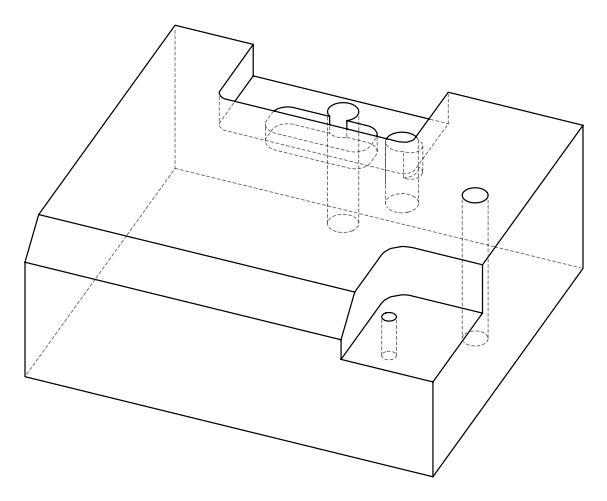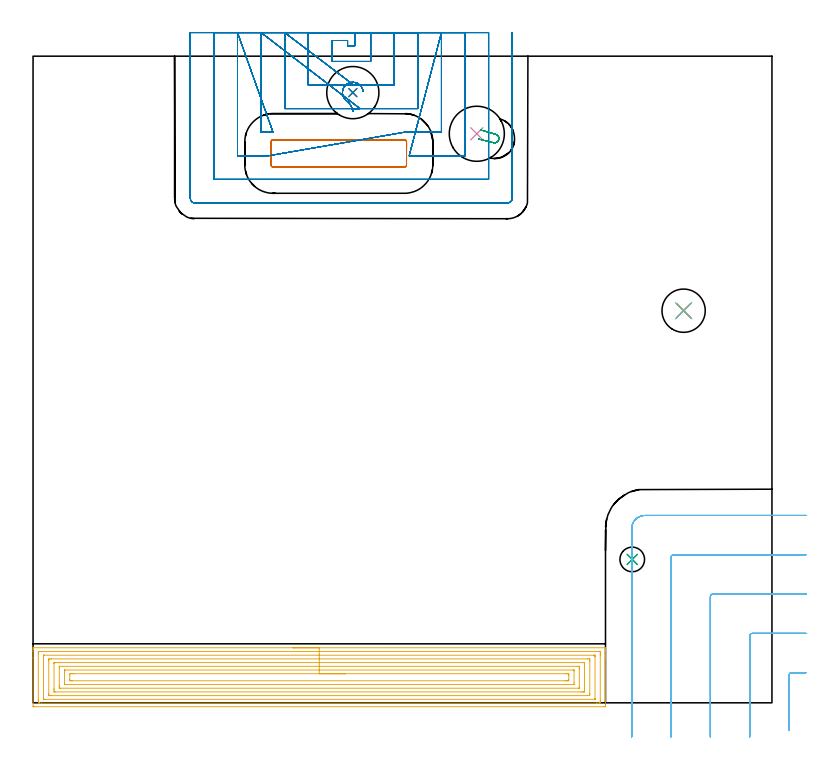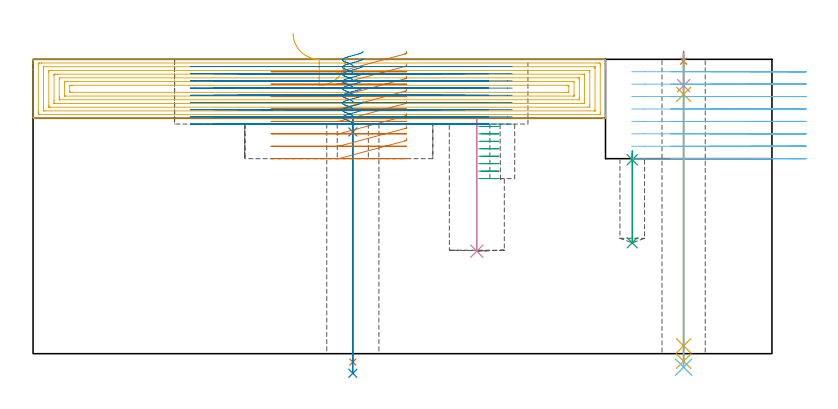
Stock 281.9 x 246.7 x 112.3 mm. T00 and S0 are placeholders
(PLAN: 15 operations, 10 tool changes, 60 min)
(1 SPOT_DRILL | STEP1HOLE | NXT0321_9005460120000 | 0.03 min | 3 mm3)
(2 SPOT_DRILL_1 | STEP1HOLE_1 | NXT0321_9005460120000 | 0.05 min | 2972 mm3)
(3 SPOT_DRILL_2 | STEP1POCKET | NXT0321_9005460120000 | 0.04 min | 4170 mm3)
(4 DRILL_BLIND_HOLE_INTO_CENTER | STEP1HOLE | NXT0301_038 | 0.05 min | 321 mm3)
(5 GUN_DRILL_THROUGH_HOLE | STEP1HOLE | UGT0307_002 | 0.54 min | 2895 mm3)
(6 SPADE_DRILL_TO_ENLARGE_THROUGH_HOLE | STEP1HOLE | UGT0306_007 | 0.48 min | 20770 mm3)
(7 DRILL_THROUGH_HOLE_INTO_CENTER | STEP1HOLE_1 | NXT0301_065 | 0.38 min | 5931 mm3)
(8 DRILL_TO_ENLARGE_THROUGH_HOLE | STEP1HOLE_1 | UGT0301_265 | 0.39 min | 25999 mm3)
(9 DRILL_BLIND_HOLE_INTO_CENTER_1 | STEP1POCKET | NXT0301_065 | 0.15 min | 2188 mm3)
(10 INDEXABLE_INSERT_DRILL_BLIND_HOLE_FROM_SOLID | STEP1POCKET_1 | NXT0302_013 | 0.21 min | 25252 mm3)
(11 AREA_MILL | FG_CHAMFER_SURFACE | UGT0205_001 | 14.4 min | 57336 mm3)
(12 MILL_CORNER_NOTCH_RECTANGULAR | CORNER_NOTCH_RECTANGULAR | UGT0201_094 | Follow Part, ap 5, ae 75% | 8.18 min | 188044 mm3)
(13 MILL_RECTANGULAR_POCKET | POCKET_RECTANGULAR_STRAIGHT | UGT0201_094 | Follow Part, ap 5, ae 75% | 2.96 min | 78240 mm3)
(14 MILL_SLOT | SLOT_PARTIAL_RECTANGULAR | NXT0201_011 | Follow Part, ap 3, ae 75% | 31.76 min | 138575 mm3)
(15 MILL_SLOT_ROUND_PART | SLOT_PARTIAL_ROUND | NXT0201_011 | Follow Part, ap 3, ae 75% | 0.38 min | 1143 mm3)
(TOOL NXT0321_9005460120000 | NC Spot Drill, 142deg, 12mm, Carbide, Uncoated | D12 PA142 FL30 Z2)
(TOOL NXT0301_038 | Carbide Drill 6.7mm [860.1-0670-034A1-MM 2214] | D6.7 PA140 FL53 Z2)
(TOOL UGT0307_002 | Gun Drill 6 mm | D6 PA130 FL24 Z1)
(TOOL UGT0306_007 | Spade Drill 16.5mm | D16.5 PA132 FL10 Z2)
(TOOL NXT0301_065 | Carbide Drill 9.4mm [860.1-0940-075A1-MM 2214] | D9.4 PA140 FL98 Z2)
(TOOL UGT0301_265 | Twist Drill 19.9 mm | D19.9 PA118 FL140 Z2)
(TOOL NXT0302_013 | Index. Insert Drill 21mm [880-D2100L25-05] | D21 PA176 FL105 Z2)
(TOOL UGT0205_001 | Chamfer Mill 20 x 3 x 45 deg. | D20 FL50 Z2)
(TOOL UGT0201_094 | End mill 20 mm | D20 FL38 Z4)
(TOOL NXT0201_011 | ENDMILL 12mm [2P460-1200-NA 1630] | D12 FL38 Z6)
(OP 1 SPOT_DRILL)
G17 G21 G94 G90
T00 M6
G54
G17 G0 G90 X248.2 Y149.6 S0 M3
G43 Z122.3 H0
G94 G81 G98 Z111.581 F250. R115.3
G80
M5
M2
(OP 2 SPOT_DRILL_1)
G17 G21 G94 G90
T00 M6
G54
G17 G0 G90 X122. Y232.8 S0 M3
G43 Z122.3 H0
G94 G81 G98 Z84.6 F250. R90.6
G80
M5
M2
(OP 3 SPOT_DRILL_2)
G17 G21 G94 G90
T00 M6
G54
G17 G0 G90 X228.6 Y54.7 S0 M3
G43 Z122.3 H0
G94 G81 G98 Z73.987 F250. R77.4
G80
M5
M2
(OP 4 DRILL_BLIND_HOLE_INTO_CENTER)
G17 G21 G94 G90
T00 M6
G54
G17 G0 G90 X248.2 Y149.6 S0 M3
G43 Z122.3 H1
G94 G81 G98 Z102.25 F250. R114.3
G80
M5
M2
(OP 5 GUN_DRILL_THROUGH_HOLE)
G17 G21 G94 G90
T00 M6
G54
G17 G0 G90 X248.2 Y149.6 M8
G43 Z122.3 H0
Z112.109
S716 M3
G94 G1 Z98.943 F125. M26
G4 X.084
Z3. F250.
G4 X.084
Z-2.899 F125.
G4 X.084
M5
M9
G0 Z112.109
Z122.3
M2
(OP 6 SPADE_DRILL_TO_ENLARGE_THROUGH_HOLE)
G17 G21 G94 G90
T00 M6
G54
G17 G0 G90 X248.2 Y149.6 S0 M3
G43 Z122.3 H0
G94 G73 G98 Z-5.173 F250. Q14.684 R114.3
G80
M5
M2
(OP 7 DRILL_THROUGH_HOLE_INTO_CENTER)
G17 G21 G94 G90
T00 M6
G54
G17 G0 G90 X122. Y232.8 S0 M3
G43 Z122.3 H1
G94 G73 G98 Z-3.211 F250. Q9.081 R89.6
G80
M5
M2
(OP 8 DRILL_TO_ENLARGE_THROUGH_HOLE)
G17 G21 G94 G90
T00 M6
G54
G17 G0 G90 X122. Y232.8 S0 M3
G43 Z122.3 H0
G94 G73 G98 Z-7.479 F250. Q19.016 R89.6
G80
M5
M2
(OP 9 DRILL_BLIND_HOLE_INTO_CENTER_1)
G17 G21 G94 G90
T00 M6
G54
G17 G0 G90 X228.6 Y54.7 S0 M3
G43 Z122.3 H1
G94 G81 G98 Z42.3 F250. R76.4
G80
M5
M2
(OP 10 INDEXABLE_INSERT_DRILL_BLIND_HOLE_FROM_SOLID)
G17 G21 G94 G90
T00 M6
G54
G17 G0 G90 X169.3 Y217.1 S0 M3
G43 Z122.3 H1
G94 G81 G98 Z39.1 F250. R89.6
G80
M5
M2
(OP 11 AREA_MILL)
G17 G21 G94 G90
T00 M6
G54
G17 G0 G90 X99.2 Y21. S1061 M3
G43 Z122.3 H0
G94 G1 X99.238 Z121.428 F250.
X99.352 Z120.563
X99.541 Z119.712
X99.803 Z118.88
X100.137 Z118.074
X100.54 Z117.3
X101.008 Z116.564
X101.54 Z115.872
X102.129 Z115.229
X102.772 Z114.639
X103.464 Z114.108
X104.2 Z113.64
X104.974 Z113.237
X105.78 Z112.903
X106.612 Z112.641
X107.463 Z112.452
X108.328 Z112.338
X109.2 Z112.3
X218.225
X218.39 Y20.997 Z112.288
X218.393 Y20.953 Z112.244
X218.4 Y20.552 Z111.852
Y20.238 Z111.538
Y19.539 Z110.835
Y18.3 Z109.597
Y17.76 Z109.054
Y17.14 Z108.435
Y-0.659 Z90.638
X218.398 Y-0.93 Z90.368
X218.392 Y-1.492 Z89.806
X218.345 Y-1.494 Z89.804
X217.778 Y-1.5 Z89.8
X0.622
X0.298 Y-1.497 Z89.802
X0.01 Y-1.492 Z89.806
X0. Y-1.2 Z90.098
Y17.14 Z108.435
Y19.539 Z110.835
Y20.238 Z111.538
Y20.552 Z111.852
X0.007 Y20.953 Z112.244
X0.01 Y21.004 Z112.295
X0.172 Y21. Z112.3
X109.2
Y19.586 Z110.886
X215.097
X215.947 Y19.583 Z110.883
X215.991 Y19.58 Z110.88
X216.39 Y19.539 Z110.839
X216.397 Y19.135 Z110.435
X216.399 Y18.65 Z109.95
X216.4 Y18.242 Z109.542
X216.399 Y0.85 Z92.15
X216.398 Y0.445 Z91.745
X216.39 Y-0.04 Z91.26
X216.031 Y-0.08 Z91.22
X215.991 Y-0.082 Z91.218
X215.143 Y-0.086 Z91.214
X215.097
X3.303
X2.453 Y-0.083 Z91.217
X2.409 Y-0.08 Z91.22
X2.01 Y-0.04 Z91.26
X2.003 Y0.365 Z91.665
X2.001 Y0.85 Z92.15
X2. Y1.258 Z92.558
X2.001 Y18.65 Z109.95
X2.002 Y19.055 Z110.355
X2.01 Y19.539 Z110.839
X2.369 Y19.58 Z110.88
X2.409 Y19.582 Z110.882
X3.257 Y19.586 Z110.886
X3.303
X109.2
Y18.171 Z109.471
X213.79
X214.203 Y18.169 Z109.469
X214.34 Y18.167 Z109.467
X214.382 Y18.165 Z109.465
X214.39 Y18.086 Z109.386
X214.395 Y17.955 Z109.255
X214.399 Y17.76 Z109.06
X214.4 Y17.564 Z108.864
Y1.74 Z93.04
X214.399 Y1.546 Z92.846
X214.391 Y1.349 Z92.649
X214.388 Y1.334 Z92.634
X214.382 Y1.332 Z92.632
X214.358 Y1.33 Z92.63
X214.307 Y1.329 Z92.629
X214.203
X4.61
X4.197 Y1.331 Z92.631
X4.059 Y1.333 Z92.633
X4.018 Y1.335 Z92.635
X4.01 Y1.414 Z92.714
X4.005 Y1.545 Z92.845
X4.001 Y1.74 Z93.04
X4. Y1.936 Z93.236
Y17.76 Z109.06
X4.001 Y17.954 Z109.254
X4.009 Y18.151 Z109.451
X4.012 Y18.166 Z109.466
X4.017 Y18.168 Z109.468
X4.042 Y18.17 Z109.47
X4.093 Y18.171 Z109.471
X4.197
X109.2
Y16.757 Z108.057
X211.635
X212.325 Y16.755 Z108.055
X212.363 Y16.753 Z108.053
X212.382 Y16.751 Z108.051
X212.39 Y16.741 Z108.041
X212.394 Y16.636 Z107.936
X212.397 Y16.423 Z107.723
X212.4 Y15.996 Z107.296
Y3.536 Z94.836
X212.397 Y3.083 Z94.383
X212.393 Y2.865 Z94.165
X212.39 Y2.761 Z94.061
X212.297 Y2.749 Z94.049
X211.522 Y2.743 Z94.043
X211.409
X6.765
X6.075 Y2.745 Z94.045
X6.036 Y2.747 Z94.047
X6.018 Y2.749 Z94.049
X6.01 Y2.759 Z94.059
X6.006 Y2.864 Z94.164
X6.002 Y3.077 Z94.377
X6. Y3.504 Z94.804
Y15.964 Z107.264
X6.003 Y16.417 Z107.717
X6.007 Y16.635 Z107.935
X6.01 Y16.739 Z108.039
X6.103 Y16.751 Z108.051
X6.878 Y16.756 Z108.056
X6.991 Y16.757 Z108.057
X109.2
Y15.343 Z106.643
X209.735 Y15.342 Z106.642
X210.378 Y15.339 Z106.639
X210.384 Y15.337 Z106.637
X210.394 Y15.323 Z106.623
X210.397 Y15.09 Z106.39
X210.4 Y14.428 Z105.728
Y14.2 Z105.5
Y4.638 Z95.938
X210.397 Y4.41 Z95.71
X210.393 Y4.245 Z95.545
X210.39 Y4.169 Z95.469
X210.243 Y4.164 Z95.464
X209.987 Y4.159 Z95.459
X209.735 Y4.158 Z95.458
X209.096 Y4.157 Z95.457
X8.665
X8.022 Y4.161 Z95.461
X8.016 Y4.163 Z95.463
X8.006 Y4.177 Z95.477
X8.003 Y4.41 Z95.71
X8. Y5.072 Z96.372
Y5.3 Z96.6
Y14.862 Z106.162
X8.003 Y15.09 Z106.39
X8.007 Y15.255 Z106.555
X8.01 Y15.331 Z106.631
X8.157 Y15.336 Z106.636
X8.413 Y15.341 Z106.641
X8.665 Y15.342 Z106.642
X9.304 Y15.343 Z106.643
X109.2
Y13.929 Z105.229
X207.948 Y13.928 Z105.228
X208.222 Y13.927 Z105.227
X208.33 Y13.924 Z105.224
X208.379 Y13.922 Z105.222
X208.39 Y13.899 Z105.199
X208.397 Y13.753 Z105.053
X208.399 Y13.31 Z104.61
X208.4 Y12.86 Z104.16
X208.399 Y6.19 Z97.49
X208.397 Y5.743 Z97.043
X208.39 Y5.591 Z96.891
X208.386 Y5.577 Z96.877
X208.374 Y5.575 Z96.875
X208.336 Y5.573 Z96.873
X208.259 Y5.572 Z96.872
X10.452
X10.179 Y5.573 Z96.873
X10.07 Y5.575 Z96.875
X10.021 Y5.578 Z96.878
X10.01 Y5.601 Z96.901
X10.003 Y5.747 Z97.047
X10.001 Y6.19 Z97.49
X10. Y6.64 Z97.94
X10.001 Y13.31 Z104.61
X10.003 Y13.757 Z105.057
X10.01 Y13.909 Z105.209
X10.014 Y13.923 Z105.223
X10.026 Y13.925 Z105.225
X10.064 Y13.927 Z105.227
X10.141 Y13.928 Z105.228
X109.2 Y13.929 Z105.229
Y12.515 Z103.815
X206.066 Y12.514 Z103.814
X206.16 Y12.512 Z103.812
X206.255 Y12.508 Z103.808
X206.39 Y12.493 Z103.793
X206.393 Y12.42 Z103.72
X206.399 Y12.183 Z103.483
X206.4 Y7.732 Z99.032
X206.397 Y7.08 Z98.38
X206.394 Y7.021 Z98.321
X206.391 Y6.997 Z98.297
X206.349 Y6.992 Z98.292
X206.254 Y6.987 Z98.287
X206.16 Y6.986 Z98.286
X12.334
X12.24 Y6.988 Z98.288
X12.145 Y6.992 Z98.292
X12.01 Y7.007 Z98.307
X12.007 Y7.08 Z98.38
X12.001 Y7.317 Z98.617
X12. Y11.768 Z103.068
X12.003 Y12.42 Z103.72
X12.006 Y12.479 Z103.779
X12.009 Y12.503 Z103.803
X12.051 Y12.508 Z103.808
X12.146 Y12.513 Z103.813
X12.24 Y12.514 Z103.814
X109.2 Y12.515 Z103.815
Y11.1 Z102.4
X203.48
X203.912 Y11.099 Z102.399
X204.373 Y11.093 Z102.393
X204.399 Y10.64 Z101.94
X204.4 Y10.613 Z101.913
X204.399 Y8.834 Z100.134
X204.373 Y8.407 Z99.707
X203.94 Y8.401 Z99.701
X203.48 Y8.4 Z99.7
X203.048
X14.92
X14.488 Y8.401 Z99.701
X14.027 Y8.406 Z99.706
X14.001 Y8.86 Z100.16
X14. Y8.887 Z100.187
X14.001 Y10.666 Z101.966
X14.027 Y11.093 Z102.393
X14.46 Y11.099 Z102.399
X14.92 Y11.1 Z102.4
X15.352
X109.2
X110.072 Z102.438
X110.936 Z102.552
X111.788 Z102.741
X112.62 Z103.003
X113.426 Z103.337
X114.2 Z103.74
X114.936 Z104.209
X115.628 Z104.74
X116.271 Z105.329
X116.86 Z105.973
X117.391 Z106.665
X117.86 Z107.4
X118.263 Z108.174
X118.597 Z108.98
X118.859 Z109.812
X119.048 Z110.664
X119.162 Z111.529
X119.2 Z112.4
G0 Z122.3
M5
M2
(OP 12 MILL_CORNER_NOTCH_RECTANGULAR)
G17 G21 G94 G90
T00 M6
G54
G17 G0 G90 X294.9 Y11.5 S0 M3
G43 Z122.3 H0
Z107.562
G94 G1 X291.9 F250.
X289.395 F500.
G3 X288.4 Y10.505 R1.
G1 Y-7.599
Y-10.599 F250.
G0 Z122.3
X294.9 Y26.5
Z107.562
G1 X291.9
X274.395 F500.
G3 X273.4 Y25.505 R1.
G1 Y-10.
Y-13. F250.
G0 Z122.3
X294.9 Y41.5
Z107.562
G1 X291.9
X259.396 F500.
G3 X258.4 Y40.504 R1.
G1 Y-10.
Y-13. F250.
G0 Z122.3
X294.9 Y56.5
Z107.562
G1 X291.9
X244.396 F500.
G3 X243.4 Y55.504 R1.
G1 Y-10.
Y-13. F250.
G0 Z122.3
X294.9 Y71.5
Z107.562
G1 X291.9
X233.4 F500.
G3 X228.4 Y66.5 R5.
G1 Y-10.
Y-13. F250.
G0 Z122.3
X294.9 Y11.5
Z102.825
G1 X291.9
X289.395 F500.
G3 X288.4 Y10.505 R1.
G1 Y-7.599
Y-10.599 F250.
G0 Z122.3
X294.9 Y26.5
Z102.825
G1 X291.9
X274.395 F500.
G3 X273.4 Y25.505 R1.
G1 Y-10.
Y-13. F250.
G0 Z122.3
X294.9 Y41.5
Z102.825
G1 X291.9
X259.396 F500.
G3 X258.4 Y40.504 R1.
G1 Y-10.
Y-13. F250.
G0 Z122.3
X294.9 Y56.5
Z102.825
G1 X291.9
X244.396 F500.
G3 X243.4 Y55.504 R1.
G1 Y-10.
Y-13. F250.
G0 Z122.3
X294.9 Y71.5
Z102.825
G1 X291.9
X233.4 F500.
G3 X228.4 Y66.5 R5.
G1 Y-10.
Y-13. F250.
G0 Z122.3
X294.9 Y11.5
Z98.087
G1 X291.9
X289.395 F500.
G3 X288.4 Y10.505 R1.
G1 Y-7.599
Y-10.599 F250.
G0 Z122.3
X294.9 Y26.5
Z98.087
G1 X291.9
X274.395 F500.
G3 X273.4 Y25.505 R1.
G1 Y-10.
Y-13. F250.
G0 Z122.3
X294.9 Y41.5
Z98.087
G1 X291.9
X259.396 F500.
G3 X258.4 Y40.504 R1.
G1 Y-10.
Y-13. F250.
G0 Z122.3
X294.9 Y56.5
Z98.087
G1 X291.9
X244.396 F500.
G3 X243.4 Y55.504 R1.
G1 Y-10.
Y-13. F250.
G0 Z122.3
X294.9 Y71.5
Z98.087
G1 X291.9
X233.4 F500.
G3 X228.4 Y66.5 R5.
G1 Y-10.
Y-13. F250.
G0 Z122.3
X294.9 Y11.5
Z93.35
G1 X291.9
X289.395 F500.
G3 X288.4 Y10.505 R1.
G1 Y-7.599
Y-10.599 F250.
G0 Z122.3
X294.9 Y26.5
Z93.35
G1 X291.9
X274.395 F500.
G3 X273.4 Y25.505 R1.
G1 Y-10.
Y-13. F250.
G0 Z122.3
X294.9 Y41.5
Z93.35
G1 X291.9
X259.396 F500.
G3 X258.4 Y40.504 R1.
G1 Y-10.
Y-13. F250.
G0 Z122.3
X294.9 Y56.5
Z93.35
G1 X291.9
X244.396 F500.
G3 X243.4 Y55.504 R1.
G1 Y-10.
Y-13. F250.
G0 Z122.3
X294.9 Y71.5
Z93.35
G1 X291.9
X233.4 F500.
G3 X228.4 Y66.5 R5.
G1 Y-10.
Y-13. F250.
G0 Z122.3
X294.9 Y11.5
Z88.612
G1 X291.9
X289.395 F500.
G3 X288.4 Y10.505 R1.
G1 Y-7.599
Y-10.599 F250.
G0 Z122.3
X294.9 Y26.5
Z88.612
G1 X291.9
X274.395 F500.
G3 X273.4 Y25.505 R1.
G1 Y-10.
Y-13. F250.
G0 Z122.3
X294.9 Y41.5
Z88.612
G1 X291.9
X259.396 F500.
G3 X258.4 Y40.504 R1.
G1 Y-10.
Y-13. F250.
G0 Z122.3
X294.9 Y56.5
Z88.612
G1 X291.9
X244.396 F500.
G3 X243.4 Y55.504 R1.
G1 Y-10.
Y-13. F250.
G0 Z122.3
X294.9 Y71.5
Z88.612
G1 X291.9
X233.4 F500.
G3 X228.4 Y66.5 R5.
G1 Y-10.
Y-13. F250.
G0 Z122.3
X294.9 Y11.5
Z83.875
G1 X291.9
X289.395 F500.
G3 X288.4 Y10.505 R1.
G1 Y-7.599
Y-10.599 F250.
G0 Z122.3
X294.9 Y26.5
Z83.875
G1 X291.9
X274.395 F500.
G3 X273.4 Y25.505 R1.
G1 Y-10.
Y-13. F250.
G0 Z122.3
X294.9 Y41.5
Z83.875
G1 X291.9
X259.396 F500.
G3 X258.4 Y40.504 R1.
G1 Y-10.
Y-13. F250.
G0 Z122.3
X294.9 Y56.5
Z83.875
G1 X291.9
X244.396 F500.
G3 X243.4 Y55.504 R1.
G1 Y-10.
Y-13. F250.
G0 Z122.3
X294.9 Y71.5
Z83.875
G1 X291.9
X233.4 F500.
G3 X228.4 Y66.5 R5.
G1 Y-10.
Y-13. F250.
G0 Z122.3
X294.9 Y11.5
Z79.137
G1 X291.9
X289.395 F500.
G3 X288.4 Y10.505 R1.
G1 Y-7.599
Y-10.599 F250.
G0 Z122.3
X294.9 Y26.5
Z79.137
G1 X291.9
X274.395 F500.
G3 X273.4 Y25.505 R1.
G1 Y-10.
Y-13. F250.
G0 Z122.3
X294.9 Y41.5
Z79.137
G1 X291.9
X259.396 F500.
G3 X258.4 Y40.504 R1.
G1 Y-10.
Y-13. F250.
G0 Z122.3
X294.9 Y56.5
Z79.137
G1 X291.9
X244.396 F500.
G3 X243.4 Y55.504 R1.
G1 Y-10.
Y-13. F250.
G0 Z122.3
X294.9 Y71.5
Z79.137
G1 X291.9
X233.4 F500.
G3 X228.4 Y66.5 R5.
G1 Y-10.
Y-13. F250.
G0 Z122.3
X294.9 Y11.5
Z74.4
G1 X291.9
X289.395 F500.
G3 X288.4 Y10.505 R1.
G1 Y-7.599
Y-10.599 F250.
G0 Z122.3
X294.9 Y26.5
Z74.4
G1 X291.9
X274.395 F500.
G3 X273.4 Y25.505 R1.
G1 Y-10.
Y-13. F250.
G0 Z122.3
X294.9 Y41.5
Z74.4
G1 X291.9
X259.396 F500.
G3 X258.4 Y40.504 R1.
G1 Y-10.
Y-13. F250.
G0 Z122.3
X294.9 Y56.5
Z74.4
G1 X291.9
X244.396 F500.
G3 X243.4 Y55.504 R1.
G1 Y-10.
Y-13. F250.
G0 Z122.3
X294.9 Y71.5
Z74.4
G1 X291.9
X233.4 F500.
G3 X228.4 Y66.5 R5.
G1 Y-10.
Y-13. F250.
G0 Z122.3
M5
M2
(OP 13 MILL_RECTANGULAR_POCKET)
G17 G21 G94 G90
T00 M6
G54
G17 G0 G90 X142.5 Y211.437 S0 M3
G43 Z122.3 H0
Z115.3
G94 G1 Y214. Z114.613 F250.
Y214.127 Z114.579
X142.379 Y214.441 Z114.489
X142.141 Y214.679 Z114.399
X141.827 Y214.8 Z114.309
X116.65 Z107.562
X91.6 F500.
G3 X90.8 Y214. R0.8
G1 Y205.2
G3 X91.6 Y204.4 R0.8
G1 X141.7
G3 X142.5 Y205.2 R0.8
G1 Y214.
G3 X141.7 Y214.8 R0.8
G1 X127.915
X116.65
X115.65
G0 X142.5 Y211.437 Z110.562
G1 Y214. Z109.876 F250.
Y214.127 Z109.842
X142.379 Y214.441 Z109.751
X142.141 Y214.679 Z109.661
X141.827 Y214.8 Z109.571
X116.65 Z102.825
X91.6 F500.
G3 X90.8 Y214. R0.8
G1 Y205.2
G3 X91.6 Y204.4 R0.8
G1 X141.7
G3 X142.5 Y205.2 R0.8
G1 Y214.
G3 X141.7 Y214.8 R0.8
G1 X127.915
X116.65
X115.65
G0 X142.5 Y211.437 Z105.825
G1 Y214. Z105.138 F250.
Y214.127 Z105.104
X142.379 Y214.441 Z105.014
X142.141 Y214.679 Z104.924
X141.827 Y214.8 Z104.834
X116.65 Z98.087
X91.6 F500.
G3 X90.8 Y214. R0.8
G1 Y205.2
G3 X91.6 Y204.4 R0.8
G1 X141.7
G3 X142.5 Y205.2 R0.8
G1 Y214.
G3 X141.7 Y214.8 R0.8
G1 X127.915
X116.65
X115.65
G0 X142.5 Y211.437 Z101.087
G1 Y214. Z100.401 F250.
Y214.127 Z100.367
X142.379 Y214.441 Z100.277
X142.141 Y214.679 Z100.186
X141.827 Y214.8 Z100.096
X116.65 Z93.35
X91.6 F500.
G3 X90.8 Y214. R0.8
G1 Y205.2
G3 X91.6 Y204.4 R0.8
G1 X141.7
G3 X142.5 Y205.2 R0.8
G1 Y214.
G3 X141.7 Y214.8 R0.8
G1 X116.65
X115.65
G0 X142.5 Y211.437 Z96.35
G1 Y214. Z95.663 F250.
Y214.127 Z95.629
X142.379 Y214.441 Z95.539
X142.141 Y214.679 Z95.449
X141.827 Y214.8 Z95.359
X116.65 Z88.612
X91.6 F500.
G3 X90.8 Y214. R0.8
G1 Y205.2
G3 X91.6 Y204.4 R0.8
G1 X141.7
G3 X142.5 Y205.2 R0.8
G1 Y214.
G3 X141.7 Y214.8 R0.8
G1 X127.915
X116.65
X115.65
G0 X142.5 Y211.437 Z91.612
G1 Y214. Z90.926 F250.
Y214.127 Z90.892
X142.379 Y214.441 Z90.802
X142.141 Y214.679 Z90.711
X141.827 Y214.8 Z90.621
X116.65 Z83.875
X91.6 F500.
G3 X90.8 Y214. R0.8
G1 Y205.2
G3 X91.6 Y204.4 R0.8
G1 X141.7
G3 X142.5 Y205.2 R0.8
G1 Y214.
G3 X141.7 Y214.8 R0.8
G1 X127.915
X116.65
X115.65
G0 X142.5 Y211.437 Z86.875
G1 Y214. Z86.188 F250.
Y214.127 Z86.154
X142.379 Y214.441 Z86.064
X142.141 Y214.679 Z85.974
X141.827 Y214.8 Z85.884
X116.65 Z79.137
X91.6 F500.
G3 X90.8 Y214. R0.8
G1 Y205.2
G3 X91.6 Y204.4 R0.8
G1 X141.7
G3 X142.5 Y205.2 R0.8
G1 Y214.
G3 X141.7 Y214.8 R0.8
G1 X127.915
X116.65
X115.65
G0 X142.5 Y211.437 Z82.137
G1 Y214. Z81.451 F250.
Y214.127 Z81.417
X142.379 Y214.441 Z81.327
X142.141 Y214.679 Z81.236
X141.827 Y214.8 Z81.146
X116.65 Z74.4
X91.6 F500.
G3 X90.8 Y214. R0.8
G1 Y205.2
G3 X91.6 Y204.4 R0.8
G1 X141.7
G3 X142.5 Y205.2 R0.8
G1 Y214.
G3 X141.7 Y214.8 R0.8
G1 X127.915
X116.65
X115.65
G0 Z122.3
M5
M2
(OP 14 MILL_SLOT)
G17 G21 G94 G90
T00 M6
G54
G17 G0 G90 X122.8 Y255.7 S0 M3
G43 Z122.3 H1
Z109.555
G94 G1 Y252.7 F250.
Y250.7 F500.
X120.
Y252.7
X114.
Y244.7
X128.8
Y252.7
Y255.7 F250.
G0 Z122.3
X121.675 Y235.7
Z109.555
G1 X124.675
X137.8 F500.
Y252.7
Y255.7 F250.
G0 X125.935 Y233.188 Z115.3
G1 X125.819 Y233.836 Z115.123
X125.588 Y234.471 Z114.942
X125.44 Y234.738 Z114.86
X125.301 Y234.983 Z114.785
X124.8 Y235.593 Z114.573
X124.189 Y236.093 Z114.362
X123.491 Y236.461 Z114.15
X122.734 Y236.684 Z113.939
X121.947 Y236.754 Z113.727
X121.163 Y236.666 Z113.516
X120.411 Y236.425 Z113.304
X120.156 Y236.292 Z113.227
X119.908 Y236.16 Z113.152
X119.333 Y235.723 Z112.958
X118.847 Y235.188 Z112.765
X118.466 Y234.575 Z112.571
X118.203 Y233.902 Z112.378
X118.066 Y233.193 Z112.184
X118.06 Y232.471 Z111.991
X118.185 Y231.759 Z111.797
X118.437 Y231.082 Z111.604
X118.807 Y230.462 Z111.41
X119.193 Y230.023 Z111.253
X119.435 Y229.797 Z111.165
X119.934 Y229.373 Z110.989
X120.121 Y229.214 Z110.923
X120.295 Y229.04 Z110.858
X120.54 Y228.795 Z110.765
X121.02 Y228.178 Z110.555
X121.417 Y227.505 Z110.346
X121.722 Y226.786 Z110.137
X121.932 Y226.033 Z109.927
X121.983 Y225.69 Z109.834
X122.035 Y226.033 Z109.742
X122.116 Y226.371 Z109.648
X122.226 Y226.7 Z109.555
X146.8 F500.
Y252.7
Y255.7 F250.
X105.
Y252.7
Y235.7 F500.
X119.323
X122.323 F250.
X96. Y255.7 F500.
Y252.7 F250.
Y226.7 F500.
X121.741
X124.741 F250.
X87. Y255.7 F500.
Y252.7 F250.
Y217.7 F500.
X88.546
X91.546 F250.
X78. Y255.7 F500.
Y252.7 F250.
Y208.7 F500.
X86.8
X89.8 F250.
X141.755 Y217.7 F500.
X144.755 F250.
X155.8 F500.
Y252.7
Y255.7 F250.
X143.5 Y208.7 F500.
X146.5 F250.
X164.8 F500.
Y252.7
Y255.7 F250.
X69.
Y252.7
Y199.7 F500.
X173.8
Y252.7
Y255.7 F250.
X60.
Y252.7
Y192.5 F500.
G3 X61.8 Y190.7 R1.8
G1 X181.
G3 X182.8 Y192.5 R1.8
G1 Y252.7
Y255.7 F250.
G0 X122.8 Z106.811
G1 Y252.7
Y250.7 F500.
X120.
Y252.7
X114.
Y244.7
X128.8
Y252.7
Y255.7 F250.
G0 Z122.3
X121.674 Y235.7
Z106.811
G1 X124.674
X137.8 F500.
Y252.7
Y255.7 F250.
G0 X125.925 Y233.183 Z112.555
G1 X125.838 Y233.762 Z112.399
X125.588 Y234.471 Z112.197
X125.452 Y234.718 Z112.122
X125.314 Y234.964 Z112.046
X124.814 Y235.579 Z111.834
X124.203 Y236.083 Z111.621
X123.503 Y236.456 Z111.409
X122.743 Y236.682 Z111.196
X121.954 Y236.753 Z110.984
X121.166 Y236.666 Z110.772
X120.411 Y236.425 Z110.559
X120.161 Y236.295 Z110.484
X119.913 Y236.163 Z110.408
X119.289 Y235.682 Z110.197
X118.773 Y235.088 Z109.987
X118.385 Y234.403 Z109.776
X118.14 Y233.655 Z109.565
X118.047 Y232.873 Z109.354
X118.11 Y232.088 Z109.143
X118.327 Y231.332 Z108.932
X118.69 Y230.633 Z108.721
X118.982 Y230.256 Z108.593
X119.195 Y230.021 Z108.508
X119.435 Y229.797 Z108.42
X119.938 Y229.37 Z108.243
X120.202 Y229.145 Z108.151
X120.806 Y228.474 Z107.909
X121.302 Y227.72 Z107.667
X121.681 Y226.9 Z107.425
X121.932 Y226.033 Z107.183
X121.983 Y225.69 Z107.09
X122.035 Y226.033 Z106.997
X122.116 Y226.371 Z106.904
X122.226 Y226.7 Z106.811
X146.8 F500.
Y252.7
Y255.7 F250.
X105.
Y252.7
Y235.7 F500.
X119.323
X122.323 F250.
X96. Y255.7 F500.
Y252.7 F250.
Y226.7 F500.
X121.741
X124.741 F250.
X87. Y255.7 F500.
Y252.7 F250.
Y217.7 F500.
X88.546
X91.546 F250.
X78. Y255.7 F500.
Y252.7 F250.
Y208.7 F500.
X86.8
X89.8 F250.
X141.755 Y217.7 F500.
X144.755 F250.
X155.8 F500.
Y252.7
Y255.7 F250.
X143.5 Y208.7 F500.
X146.5 F250.
X164.8 F500.
Y252.7
Y255.7 F250.
X69.
Y252.7
Y199.7 F500.
X173.8
Y252.7
Y255.7 F250.
X60.
Y252.7
Y192.5 F500.
G3 X61.8 Y190.7 R1.8
G1 X181.
G3 X182.8 Y192.5 R1.8
G1 Y252.7
Y255.7 F250.
G0 X122.8 Z104.067
G1 Y252.7
Y250.7 F500.
X120.
Y252.7
X114.
Y244.7
X128.8
Y252.7
Y255.7 F250.
G0 Z122.3
X121.674 Y235.7
Z104.067
G1 X124.674
X137.8 F500.
Y252.7
Y255.7 F250.
G0 X125.934 Y233.186 Z109.811
G1 X125.822 Y233.824 Z109.637
X125.588 Y234.471 Z109.453
X125.452 Y234.718 Z109.377
X125.314 Y234.964 Z109.302
X124.814 Y235.579 Z109.09
X124.203 Y236.083 Z108.877
X123.503 Y236.456 Z108.665
X122.743 Y236.682 Z108.452
X121.954 Y236.753 Z108.24
X121.166 Y236.666 Z108.028
X120.411 Y236.425 Z107.815
X120.161 Y236.295 Z107.74
X119.913 Y236.163 Z107.664
X119.302 Y235.694 Z107.458
X118.794 Y235.117 Z107.252
X118.406 Y234.452 Z107.046
X118.155 Y233.724 Z106.84
X118.049 Y232.962 Z106.633
X118.092 Y232.194 Z106.427
X118.282 Y231.448 Z106.221
X118.614 Y230.753 Z106.015
X118.776 Y230.523 Z105.939
X118.873 Y230.385 Z105.894
X118.982 Y230.256 Z105.849
X119.195 Y230.021 Z105.764
X119.435 Y229.797 Z105.676
X119.938 Y229.37 Z105.499
X120.202 Y229.145 Z105.406
X120.806 Y228.474 Z105.164
X121.302 Y227.72 Z104.922
X121.681 Y226.9 Z104.68
X121.932 Y226.033 Z104.438
X121.983 Y225.69 Z104.346
X122.035 Y226.033 Z104.253
X122.116 Y226.371 Z104.159
X122.226 Y226.7 Z104.067
X146.8 F500.
Y252.7
Y255.7 F250.
X105.
Y252.7
Y235.7 F500.
X119.323
X122.323 F250.
X96. Y255.7 F500.
Y252.7 F250.
Y226.7 F500.
X121.741
X124.741 F250.
X87. Y255.7 F500.
Y252.7 F250.
Y217.7 F500.
X88.546
X91.546 F250.
X78. Y255.7 F500.
Y252.7 F250.
Y208.7 F500.
X86.8
X89.8 F250.
X141.755 Y217.7 F500.
X144.755 F250.
X155.8 F500.
Y252.7
Y255.7 F250.
X143.5 Y208.7 F500.
X146.5 F250.
X164.8 F500.
Y252.7
Y255.7 F250.
X69.
Y252.7
Y199.7 F500.
X173.8
Y252.7
Y255.7 F250.
X60.
Y252.7
Y192.5 F500.
G3 X61.8 Y190.7 R1.8
G1 X181.
G3 X182.8 Y192.5 R1.8
G1 Y252.7
Y255.7 F250.
G0 X122.8 Z101.322
G1 Y252.7
Y250.7 F500.
X120.
Y252.7
X114.
Y244.7
X128.8
Y252.7
Y255.7 F250.
G0 Z122.3
X121.675 Y235.7
Z101.322
G1 X124.675
X137.8 F500.
Y252.7
Y255.7 F250.
G0 X125.927 Y233.187 Z107.067
G1 X125.921 Y233.325 Z107.029
X125.761 Y234.032 Z106.835
X125.655 Y234.292 Z106.76
X125.566 Y234.511 Z106.697
X125.452 Y234.718 Z106.633
X125.314 Y234.964 Z106.558
X124.815 Y235.579 Z106.345
X124.203 Y236.083 Z106.133
X123.503 Y236.456 Z105.921
X122.744 Y236.683 Z105.708
X121.954 Y236.754 Z105.496
X121.166 Y236.667 Z105.283
X120.411 Y236.425 Z105.071
X120.161 Y236.295 Z104.996
X119.913 Y236.163 Z104.92
X119.337 Y235.726 Z104.726
X118.85 Y235.192 Z104.533
X118.468 Y234.578 Z104.339
X118.203 Y233.905 Z104.145
X118.066 Y233.196 Z103.952
X118.059 Y232.473 Z103.758
X118.184 Y231.761 Z103.564
X118.436 Y231.083 Z103.371
X118.807 Y230.463 Z103.177
X118.988 Y230.248 Z103.101
X119.193 Y230.023 Z103.02
X119.435 Y229.797 Z102.931
X119.938 Y229.37 Z102.755
X120.202 Y229.145 Z102.662
X120.806 Y228.474 Z102.42
X121.302 Y227.72 Z102.178
X121.681 Y226.9 Z101.936
X121.932 Y226.033 Z101.694
X121.983 Y225.69 Z101.601
X122.035 Y226.033 Z101.508
X122.116 Y226.371 Z101.415
X122.226 Y226.7 Z101.322
X146.8 F500.
Y252.7
Y255.7 F250.
X105.
Y252.7
Y235.7 F500.
X119.323
X122.323 F250.
X96. Y255.7 F500.
Y252.7 F250.
Y226.7 F500.
X121.741
X124.741 F250.
X87. Y255.7 F500.
Y252.7 F250.
Y217.7 F500.
X88.546
X91.546 F250.
X78. Y255.7 F500.
Y252.7 F250.
Y208.7 F500.
X86.8
X89.8 F250.
X141.755 Y217.7 F500.
X144.755 F250.
X155.8 F500.
Y252.7
Y255.7 F250.
X143.5 Y208.7 F500.
X146.5 F250.
X164.8 F500.
Y252.7
Y255.7 F250.
X69.
Y252.7
Y199.7 F500.
X173.8
Y252.7
Y255.7 F250.
X60.
Y252.7
Y192.5 F500.
G3 X61.8 Y190.7 R1.8
G1 X181.
G3 X182.8 Y192.5 R1.8
G1 Y252.7
Y255.7 F250.
G0 X122.8 Z98.578
G1 Y252.7
Y250.7 F500.
X120.
Y252.7
X114.
Y244.7
X128.8
Y252.7
Y255.7 F250.
G0 Z122.3
X121.67 Y235.7
Z98.578
G1 X124.67
X137.8 F500.
Y252.7
Y255.7 F250.
G0 X125.926 Y233.181 Z104.322
G1 X125.918 Y233.348 Z104.278
X125.86 Y233.623 Z104.202
X125.801 Y233.898 Z104.127
X125.507 Y234.625 Z103.917
X125.077 Y235.281 Z103.706
X124.526 Y235.839 Z103.496
X123.876 Y236.278 Z103.286
X123.153 Y236.58 Z103.076
X122.384 Y236.734 Z102.866
X121.599 Z102.656
X120.831 Y236.58 Z102.446
X120.568 Y236.478 Z102.37
X120.359 Y236.398 Z102.31
X120.161 Y236.295 Z102.251
X119.913 Y236.163 Z102.175
X119.285 Y235.678 Z101.963
X118.766 Y235.078 Z101.75
X118.378 Y234.386 Z101.538
X118.134 Y233.631 Z101.325
X118.046 Y232.843 Z101.112
X118.117 Y232.053 Z100.9
X118.343 Y231.293 Z100.687
X118.716 Y230.593 Z100.475
X118.985 Y230.252 Z100.359
X119.189 Y230.027 Z100.277
X119.438 Y229.795 Z100.186
X119.938 Y229.37 Z100.01
X120.202 Y229.145 Z99.917
X120.806 Y228.474 Z99.675
X121.302 Y227.72 Z99.433
X121.681 Y226.9 Z99.191
X121.932 Y226.033 Z98.95
X121.983 Y225.69 Z98.857
X122.035 Y226.033 Z98.764
X122.116 Y226.371 Z98.671
X122.226 Y226.7 Z98.578
X146.8 F500.
Y252.7
Y255.7 F250.
X105.
Y252.7
Y235.7 F500.
X119.323
X122.323 F250.
X96. Y255.7 F500.
Y252.7 F250.
Y226.7 F500.
X121.741
X124.741 F250.
X87. Y255.7 F500.
Y252.7 F250.
Y217.7 F500.
X88.546
X91.546 F250.
X78. Y255.7 F500.
Y252.7 F250.
Y208.7 F500.
X86.8
X89.8 F250.
X141.755 Y217.7 F500.
X144.755 F250.
X155.8 F500.
Y252.7
Y255.7 F250.
X143.5 Y208.7 F500.
X146.5 F250.
X164.8 F500.
Y252.7
Y255.7 F250.
X69.
Y252.7
Y199.7 F500.
X173.8
Y252.7
Y255.7 F250.
X60.
Y252.7
Y192.5 F500.
G3 X61.8 Y190.7 R1.8
G1 X181.
G3 X182.8 Y192.5 R1.8
G1 Y252.7
Y255.7 F250.
G0 X122.8 Z95.833
G1 Y252.7
Y250.7 F500.
X120.
Y252.7
X114.
Y244.7
X128.8
Y252.7
Y255.7 F250.
G0 Z122.3
X121.67 Y235.7
Z95.833
G1 X124.67
X137.8 F500.
Y252.7
Y255.7 F250.
G0 X125.926 Y233.182 Z101.578
G1 X125.919 Y233.347 Z101.534
X125.86 Y233.622 Z101.458
X125.801 Y233.897 Z101.383
X125.508 Y234.625 Z101.173
X125.077 Y235.28 Z100.962
X124.526 Y235.838 Z100.752
X123.876 Y236.277 Z100.542
X123.153 Y236.58 Z100.332
X122.384 Y236.734 Z100.122
X121.599 Z99.912
X120.83 Y236.58 Z99.702
X120.568 Y236.478 Z99.626
X120.359 Y236.398 Z99.566
X120.161 Y236.295 Z99.506
X119.913 Y236.163 Z99.431
X119.302 Y235.694 Z99.225
X118.793 Y235.116 Z99.018
X118.406 Y234.45 Z98.812
X118.154 Y233.722 Z98.606
X118.049 Y232.959 Z98.399
X118.092 Y232.19 Z98.193
X118.284 Y231.444 Z97.986
X118.616 Y230.749 Z97.78
X118.778 Y230.52 Z97.705
X118.876 Y230.381 Z97.659
X118.985 Y230.252 Z97.614
X119.189 Y230.027 Z97.533
X119.438 Y229.795 Z97.441
X120.202 Y229.145 Z97.173
X120.806 Y228.474 Z96.931
X121.302 Y227.72 Z96.689
X121.681 Y226.9 Z96.447
X121.932 Y226.033 Z96.205
X121.983 Y225.69 Z96.112
X122.035 Y226.033 Z96.019
X122.116 Y226.371 Z95.926
X122.226 Y226.7 Z95.833
X146.8 F500.
Y252.7
Y255.7 F250.
X105.
Y252.7
Y235.7 F500.
X119.323
X122.323 F250.
X96. Y255.7 F500.
Y252.7 F250.
Y226.7 F500.
X121.741
X124.741 F250.
X87. Y255.7 F500.
Y252.7 F250.
Y217.7 F500.
X88.546
X91.546 F250.
X78. Y255.7 F500.
Y252.7 F250.
Y208.7 F500.
X86.8
X89.8 F250.
X141.755 Y217.7 F500.
X144.755 F250.
X155.8 F500.
Y252.7
Y255.7 F250.
X143.5 Y208.7 F500.
X146.5 F250.
X164.8 F500.
Y252.7
Y255.7 F250.
X69.
Y252.7
Y199.7 F500.
X173.8
Y252.7
Y255.7 F250.
X60.
Y252.7
Y192.5 F500.
G3 X61.8 Y190.7 R1.8
G1 X181.
G3 X182.8 Y192.5 R1.8
G1 Y252.7
Y255.7 F250.
G0 X122.8 Z93.089
G1 Y252.7
Y250.7 F500.
X120.
Y252.7
X114.
Y244.7
X128.8
Y252.7
Y255.7 F250.
G0 Z122.3
X121.675 Y235.7
Z93.089
G1 X124.675
X137.8 F500.
Y252.7
Y255.7 F250.
G0 X125.927 Y233.187 Z98.833
G1 X125.922 Y233.323 Z98.797
X125.762 Y234.028 Z98.603
X125.656 Y234.289 Z98.528
X125.567 Y234.51 Z98.464
X125.452 Y234.718 Z98.4
X125.314 Y234.964 Z98.325
X124.815 Y235.579 Z98.112
X124.203 Y236.083 Z97.9
X123.503 Y236.456 Z97.687
X122.744 Y236.683 Z97.475
X121.954 Y236.754 Z97.263
X121.166 Y236.667 Z97.05
X120.411 Y236.425 Z96.838
X120.161 Y236.295 Z96.762
X119.913 Y236.163 Z96.687
X119.337 Y235.726 Z96.493
X118.85 Y235.192 Z96.299
X118.468 Y234.578 Z96.106
X118.204 Y233.905 Z95.912
X118.066 Y233.195 Z95.718
X118.059 Y232.472 Z95.525
X118.184 Y231.76 Z95.331
X118.436 Y231.083 Z95.137
X118.807 Y230.462 Z94.944
X118.989 Y230.247 Z94.868
X119.193 Y230.023 Z94.787
X119.435 Y229.797 Z94.698
X119.938 Y229.37 Z94.521
X120.202 Y229.145 Z94.429
X120.738 Y228.561 Z94.216
X121.192 Y227.91 Z94.003
X121.557 Y227.206 Z93.791
X121.826 Y226.46 Z93.578
X121.902 Y226.122 Z93.485
X121.951 Y225.908 Z93.427
X121.983 Y225.69 Z93.368
X122.035 Y226.033 Z93.275
X122.116 Y226.371 Z93.182
X122.226 Y226.7 Z93.089
X146.8 F500.
Y252.7
Y255.7 F250.
X105.
Y252.7
Y235.7 F500.
X119.323
X122.323 F250.
X96. Y255.7 F500.
Y252.7 F250.
Y226.7 F500.
X121.741
X124.741 F250.
X87. Y255.7 F500.
Y252.7 F250.
Y217.7 F500.
X88.546
X91.546 F250.
X78. Y255.7 F500.
Y252.7 F250.
Y208.7 F500.
X86.8
X89.8 F250.
X141.755 Y217.7 F500.
X144.755 F250.
X155.8 F500.
Y252.7
Y255.7 F250.
X143.5 Y208.7 F500.
X146.5 F250.
X164.8 F500.
Y252.7
Y255.7 F250.
X69.
Y252.7
Y199.7 F500.
X173.8
Y252.7
Y255.7 F250.
X60.
Y252.7
Y192.5 F500.
G3 X61.8 Y190.7 R1.8
G1 X181.
G3 X182.8 Y192.5 R1.8
G1 Y252.7
Y255.7 F250.
G0 X122.8 Z90.344
G1 Y252.7
Y250.7 F500.
X120.
Y252.7
X114.
Y244.7
X128.8
Y252.7
Y255.7 F250.
G0 Z122.3
X121.675 Y235.7
Z90.344
G1 X124.675
X137.8 F500.
Y252.7
Y255.7 F250.
G0 X125.923 Y233.186 Z96.089
G1 X125.91 Y233.404 Z96.03
X125.73 Y234.122 Z95.832
X125.618 Y234.38 Z95.757
X125.543 Y234.553 Z95.706
X125.452 Y234.718 Z95.656
X125.314 Y234.963 Z95.58
X124.821 Y235.573 Z95.37
X124.218 Y236.073 Z95.16
X123.529 Y236.446 Z94.95
X122.78 Y236.675 Z94.74
X122. Y236.754 Z94.53
X121.22 Y236.678 Z94.32
X120.47 Y236.45 Z94.11
X119.913 Y236.163 Z93.942
X119.337 Y235.726 Z93.749
X118.85 Y235.192 Z93.555
X118.468 Y234.578 Z93.361
X118.204 Y233.905 Z93.168
X118.066 Y233.195 Z92.974
X118.059 Y232.472 Z92.78
X118.184 Y231.76 Z92.586
X118.436 Y231.083 Z92.393
X118.807 Y230.462 Z92.199
X118.989 Y230.247 Z92.124
X119.193 Y230.023 Z92.042
X119.435 Y229.797 Z91.954
X119.937 Y229.37 Z91.777
X120.201 Y229.146 Z91.684
X120.332 Y229.017 Z91.635
X120.789 Y228.496 Z91.449
X121.294 Y227.736 Z91.205
X121.677 Y226.909 Z90.961
X121.932 Y226.033 Z90.716
X121.983 Y225.69 Z90.623
X122.035 Y226.033 Z90.53
X122.116 Y226.371 Z90.437
X122.226 Y226.7 Z90.344
X146.8 F500.
Y252.7
Y255.7 F250.
X105.
Y252.7
Y235.7 F500.
X119.323
X122.323 F250.
X96. Y255.7 F500.
Y252.7 F250.
Y226.7 F500.
X121.741
X124.741 F250.
X87. Y255.7 F500.
Y252.7 F250.
Y217.7 F500.
X88.546
X91.546 F250.
X78. Y255.7 F500.
Y252.7 F250.
Y208.7 F500.
X86.8
X89.8 F250.
X141.755 Y217.7 F500.
X144.755 F250.
X155.8 F500.
Y252.7
Y255.7 F250.
X143.5 Y208.7 F500.
X146.5 F250.
X164.8 F500.
Y252.7
Y255.7 F250.
X69.
Y252.7
Y199.7 F500.
X173.8
Y252.7
Y255.7 F250.
X60.
Y252.7
Y192.5 F500.
G3 X61.8 Y190.7 R1.8
G1 X181.
G3 X182.8 Y192.5 R1.8
G1 Y252.7
Y255.7 F250.
G0 X122.8 Z87.6
G1 Y252.7
Y250.7 F500.
X120.
Y252.7
X114.
Y244.7
X128.8
Y252.7
Y255.7 F250.
G0 Z122.3
X121.675 Y235.7
Z87.6
G1 X124.675
X137.8 F500.
Y252.7
Y255.7 F250.
G0 X125.922 Y233.185 Z93.344
G1 X125.905 Y233.439 Z93.276
X125.72 Y234.151 Z93.079
X125.606 Y234.408 Z93.004
X125.536 Y234.566 Z92.957
X125.452 Y234.718 Z92.911
X125.314 Y234.963 Z92.836
X124.821 Y235.573 Z92.626
X124.218 Y236.073 Z92.416
X123.529 Y236.446 Z92.206
X122.78 Y236.675 Z91.996
X122. Y236.754 Z91.786
X121.22 Y236.678 Z91.576
X120.47 Y236.45 Z91.366
X119.87 Y236.136 Z91.184
X119.254 Y235.649 Z90.974
X118.747 Y235.05 Z90.764
X118.367 Y234.363 Z90.553
X118.13 Y233.615 Z90.343
X118.045 Y232.834 Z90.133
X118.116 Y232.053 Z89.922
X118.34 Y231.3 Z89.712
X118.707 Y230.606 Z89.502
X118.987 Y230.249 Z89.38
X119.193 Y230.023 Z89.298
X119.435 Y229.797 Z89.209
X119.937 Y229.37 Z89.033
X120.201 Y229.146 Z88.94
X120.797 Y228.485 Z88.701
X121.29 Y227.743 Z88.463
X121.667 Y226.937 Z88.224
X121.771 Y226.606 Z88.131
X121.876 Y226.276 Z88.039
X121.932 Y226.033 Z87.972
X121.983 Y225.69 Z87.879
X122.035 Y226.033 Z87.786
X122.116 Y226.371 Z87.693
X122.226 Y226.7 Z87.6
X146.8 F500.
Y252.7
Y255.7 F250.
X105.
Y252.7
Y235.7 F500.
X119.323
X122.323 F250.
X96. Y255.7 F500.
Y252.7 F250.
Y226.7 F500.
X121.741
X124.741 F250.
X87. Y255.7 F500.
Y252.7 F250.
Y217.7 F500.
X88.544
X91.544 F250.
X78. Y255.7 F500.
Y252.7 F250.
Y208.7 F500.
X86.8
X89.8 F250.
X141.755 Y217.7 F500.
X144.755 F250.
X155.8 F500.
Y252.7
Y255.7 F250.
X143.5 Y208.7 F500.
X146.5 F250.
X164.8 F500.
Y252.7
Y255.7 F250.
X69.
Y252.7
Y199.7 F500.
X173.8
Y252.7
Y255.7 F250.
X60.
Y252.7
Y192.5 F500.
G3 X61.8 Y190.7 R1.8
G1 X181.
G3 X182.8 Y192.5 R1.8
G1 Y252.7
Y255.7 F250.
G0 Z122.3
M5
M2
(OP 15 MILL_SLOT_ROUND_PART)
G17 G21 G94 G90
T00 M6
G54
G17 G0 G90 X169.967 Y215.089 S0 M3
G43 Z122.3 H1
Z86.706
G94 G1 X172.883 Y214.382 F250.
X175.711 Y213.696 F500.
G3 X176.555 Y216.886 R1.65
G1 X173.759 Y217.689
X170.875 Y218.517 F250.
G0 X169.967 Y215.089 Z83.862
G1 X172.882 Y214.382
X175.711 Y213.696 F500.
G3 X176.555 Y216.886 R1.65
G1 X173.758 Y217.689
X170.874 Y218.517 F250.
G0 X169.967 Y215.089 Z81.019
G1 X172.882 Y214.382
X175.711 Y213.696 F500.
G3 X176.555 Y216.886 R1.65
G1 X173.758 Y217.689
X170.874 Y218.517 F250.
G0 X169.967 Y215.089 Z78.175
G1 X172.883 Y214.382
X175.711 Y213.696 F500.
G3 X176.555 Y216.886 R1.65
G1 X173.758 Y217.689
X170.874 Y218.517 F250.
G0 X169.967 Y215.089 Z75.331
G1 X172.882 Y214.382
X175.711 Y213.696 F500.
G3 X176.555 Y216.886 R1.65
G1 X173.757 Y217.689
X170.874 Y218.518 F250.
G0 X169.967 Y215.089 Z72.487
G1 X172.882 Y214.382
X175.711 Y213.696 F500.
G3 X176.555 Y216.886 R1.65
G1 X173.757 Y217.69
X170.873 Y218.518 F250.
G0 X169.967 Y215.089 Z69.644
G1 X172.883 Y214.382
X175.711 Y213.696 F500.
G3 X176.555 Y216.886 R1.65
G1 X173.757 Y217.69
X170.873 Y218.518 F250.
G0 X169.967 Y215.089 Z66.8
G1 X172.882 Y214.382
X175.711 Y213.696 F500.
G3 X176.555 Y216.886 R1.65
G1 X173.758 Y217.689
X170.874 Y218.517 F250.
G0 Z122.3
M5
M2
